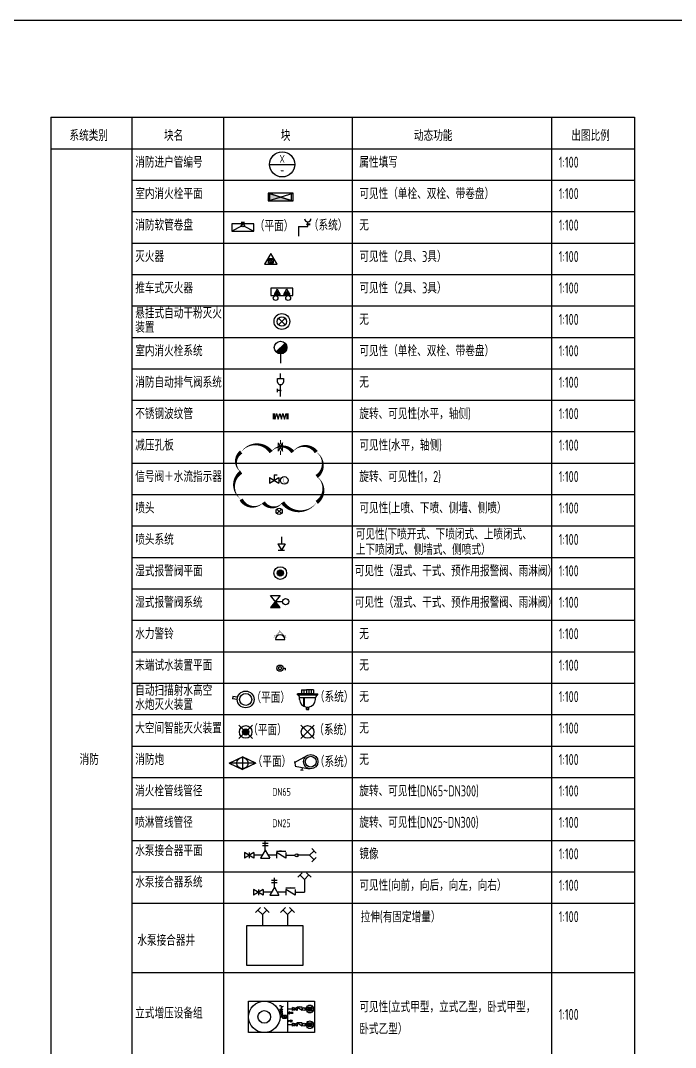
# Model space of a CAD drawing. Header units: millimetres. Extents: x -527844 to 417903, y -219119 to 112527.
# Drawn here: x 332498 to 353322, y 54161 to 86827 of the extents above; entities that cross this region are included whole.
import ezdxf
from ezdxf.enums import TextEntityAlignment as Align

# ---------------------------------------------------------------- set-up
doc = ezdxf.new("R2010")
doc.units = ezdxf.units.MM
doc.header["$LTSCALE"] = 1000
doc.header["$MEASUREMENT"] = 0
doc.linetypes.add('CONTINOUS', pattern=[0])
doc.layers.add('P-Defpoints', color=250, linetype='Continuous', plot=False)
for name, color, linetype in [('W-EQPM', 40, 'Continuous'), ('W-FRPT-EXTG', 140, 'Continuous'), ('W-FRPT-HYDT', 140, 'Continuous'), ('W-FRPT-HYDT-DIMS', 61, 'Continuous'), ('W-FRPT-HYDT-EQPM', 60, 'Continuous'), ('W-FRPT-HYDT-PIPE', 1, 'Continuous'), ('W-FRPT-NOTE', 60, 'Continuous'), ('W-FRPT-SPRL', 60, 'Continuous'), ('W-FRPT-SPRL-DIMS', 61, 'Continuous'), ('W-FRPT-SPRL-EQPM', 60, 'Continuous'), ('W-FRPT-SPRL-PIPE', 2, 'Continuous'), ('W-HOLE', 231, 'Continuous'), ('W-NOTE', 40, 'Continuous'), ('W-RAIN-EQPM', 60, 'Continuous')]:
    doc.layers.add(name, color=color, linetype=linetype)
doc.styles.add('TH-STYLE3', font='tssdeng.shx', dxfattribs={"width": 0.7, "bigfont": 'tssdchn.shx'})

# ---------------------------------------------------------------- blocks, each defined once
blk = doc.blocks.new('*U177')
at = {"layer": 'W-FRPT-HYDT'}
blk.add_hatch(color=256, dxfattribs=at).paths.add_polyline_path([(-141, 359, 0.668179), (200, 500, 0.198912), (141, 641)])
blk.add_line((141, 641), (-141, 359), dxfattribs=at)
blk.add_line((141, 641), (-141, 359), dxfattribs=at)
blk.add_line((141, 641), (-141, 359), dxfattribs=at)
blk.add_line((141, 641), (-141, 359), dxfattribs=at)
blk.add_line((141, 641), (-141, 359), dxfattribs=at)
blk.add_circle((0, 500), 200, dxfattribs=at)
at = {"layer": 'W-FRPT-HYDT-PIPE'}
blk.add_line((0, 300), (0, 0), dxfattribs=at)
blk = doc.blocks.new('减压孔板')
at = {"linetype": 'Continuous', "lineweight": 0}
for p, q in [((-68, 129), (-68, -129)), ((-68, 129), (-68, -129)), ((0, 223), (0, 93)), ((0, 223), (0, 93)), ((68, 129), (68, -129)), ((68, 129), (68, -129)), ((0, -251), (0, -122)), ((0, -251), (0, -122))]:
    blk.add_line(p, q, dxfattribs=at)
at = {"layer": 'P-Defpoints'}
for p, q in [((-68, 129), (68, -129)), ((68, 129), (-68, -129))]:
    blk.add_line(p, q, dxfattribs=at)
blk = doc.blocks.new('*U178')
for points in [[(-100, 0, 1), (100, 0, 1)], [(0, 100), (0, -100, 0.414214), (100, 0, 0.414214)]]:
    blk.add_hatch(color=256).paths.add_polyline_path(points)
h = blk.add_hatch(color=256)
h.paths.add_polyline_path([(0, 100), (0, 0), (100, 0, 0.414214)])
h.paths.add_polyline_path([(0, -100), (0, 0), (-100, 0, 0.414214)])
blk.add_line((0, 100), (0, -100))
for radius in [200, 100]:
    blk.add_circle((0, 0), radius)
blk = doc.blocks.new('湿式报警阀系统')
at = {"ltscale": 0.7}
for p, q in [((150, 0), (-150, 380)), ((150, 380), (-150, 0)), ((-150, 380), (150, 380)), ((-150, 0), (150, 0)), ((0, 190), (225, 190))]:
    blk.add_line(p, q, dxfattribs=at)
blk.add_circle((325, 190), 100, dxfattribs=at)
blk.add_solid([(0, 190), (-150, 0), (150, 0)], dxfattribs=at)
blk = doc.blocks.new('消防自动排气阀系统')
at = {"layer": 'W-FRPT-HYDT-EQPM'}
for p, q in [((-92, 456), (-92, 563)), ((-92, 563), (92, 563)), ((92, 563), (92, 456)), ((-100, 237), (-100, 137)), ((0, 187), (-100, 187))]:
    blk.add_line(p, q, dxfattribs=at)
at = {"layer": 'W-FRPT-HYDT-EQPM', "const_width": 33.8}
blk.add_lwpolyline([(-12, 175, -1), (12, 199, -1)], format="xyb", close=True, dxfattribs=at)
at = {"layer": 'W-FRPT-HYDT-EQPM'}
blk.add_arc((0, 466), 92.5, 186.0401, 353.9599, dxfattribs=at)
at = {"layer": 'W-FRPT-HYDT-PIPE'}
for p, q in [((0, 563), (0, 732)), ((0, 0), (0, 373))]:
    blk.add_line(p, q, dxfattribs=at)
blk = doc.blocks.new('*U179')
for p, q in [((71, 71), (-71, -71)), ((71, -71), (-71, 71))]:
    blk.add_line(p, q)
blk.add_circle((0, 0), 100)
blk = doc.blocks.new('*U180')
for p, q in [((0, 90), (0, -90)), ((35, 90), (35, -90)), ((60, -90), (110, 90)), ((110, 90), (160, -90)), ((160, -90), (210, 90)), ((210, 90), (260, -90)), ((260, -90), (310, 90)), ((310, 90), (360, -90)), ((360, -90), (410, 90)), ((410, 90), (435, 0)), ((435, 90), (435, -90)), ((470, 90), (470, -90)), ((35, 0), (60, -90))]:
    blk.add_line(p, q)
blk = doc.blocks.new('*U181')
at = {"layer": 'W-FRPT-SPRL-EQPM', "ltscale": 0.5}
blk.add_line((0, 0), (0, -222), dxfattribs=at)
at = {"layer": 'W-FRPT-SPRL-EQPM', "linetype": 'Continuous'}
for p, q in [((-120, -222), (0, -422)), ((-120, -222), (120, -222)), ((120, -222), (0, -422))]:
    blk.add_line(p, q, dxfattribs=at)
at = {"layer": 'W-FRPT-SPRL-EQPM'}
blk.add_line((-100, -422), (100, -422), dxfattribs=at)
blk = doc.blocks.new('*U182')
for p, q in [((438, 581), (279, 422)), ((500, 360), (359, 501)), ((500, 360), (641, 501)), ((562, 581), (721, 422)), ((1238, 581), (1079, 422)), ((1300, 360), (1159, 501)), ((1300, 360), (1441, 501)), ((1362, 581), (1521, 422))]:
    blk.add_line(p, q)
blk.add_lwpolyline([(0, -1250), (1800, -1250), (1800, 0), (0, 0)], close=True)
at = {"layer": 'W-FRPT-HYDT-PIPE'}
for p, q in [((500, 360), (500, 0)), ((1300, 360), (1300, 0))]:
    blk.add_line(p, q, dxfattribs=at)
blk = doc.blocks.new('*U207')
for p, q in [((-752, 0), (-1020, 0)), ((-300, 0), (-568, 0)), ((0, 0), (294, 0)), ((754, 0), (344, 0))]:
    blk.add_line(p, q)
at = {"layer": 'W-FRPT-HYDT-EQPM'}
for p, q in [((-570, 375), (-750, 375)), ((-660, 159), (-660, 459)), ((-1320, 90), (-1320, -90)), ((-1020, 90), (-1320, -90)), ((-1020, -90), (-1320, 90)), ((-1170, 90), (-1170, -90)), ((-1020, 90), (-1020, -90)), ((-660, 159), (-804, -90)), ((-570, 303), (-750, 303)), ((-660, 159), (-516, -90)), ((-300, 126), (-150, 150)), ((0, 126), (-300, 126)), ((-300, 90), (-300, -90)), ((0, -90), (-300, 90)), ((0, 90), (0, -90)), ((754, 0), (896, 141)), ((966, 71), (825, 212)), ((-804, -90), (-516, -90)), ((754, 0), (896, -141)), ((966, -71), (825, -212))]:
    blk.add_line(p, q, dxfattribs=at)
blk.add_circle((344, 0), 50, dxfattribs=at)
blk = doc.blocks.new('*U208')
for p, q in [((1614, 410), (1614, 0)), ((568, 0), (300, 0)), ((1020, 0), (752, 0)), ((1320, 0), (1614, 0))]:
    blk.add_line(p, q)
at = {"layer": 'W-FRPT-HYDT-EQPM'}
for p, q in [((750, 375), (570, 375)), ((660, 159), (660, 459)), ((1544, 622), (1402, 481)), ((1614, 410), (1473, 551)), ((1614, 410), (1756, 551)), ((1685, 622), (1826, 481)), ((0, 90), (0, -90)), ((300, 90), (0, -90)), ((300, -90), (0, 90)), ((150, 90), (150, -90)), ((300, 90), (300, -90)), ((660, 159), (516, -90)), ((750, 303), (570, 303)), ((660, 159), (804, -90)), ((1020, 126), (1170, 150)), ((1320, 126), (1020, 126)), ((1020, 90), (1020, -90)), ((1320, -90), (1020, 90)), ((1320, 90), (1320, -90)), ((516, -90), (804, -90))]:
    blk.add_line(p, q, dxfattribs=at)
blk = doc.blocks.new('水流指示器')
blk.add_wipeout([(-120, 36), (120, 36), (120, -36), (-120, -36)])
at = {"linetype": 'Continuous', "const_width": 10}
for points in [[(-17, 69), (-17, -53)], [(-17, -53), (45, -53)]]:
    blk.add_lwpolyline(points, dxfattribs=at)
at = {"linetype": 'Continuous'}
blk.add_circle((0, 0), 120, dxfattribs=at)
blk = doc.blocks.new('遥控信号阀')
for p, q in [((0, 90), (0, -90)), ((0, 90), (300, -90)), ((0, -90), (300, 90)), ((150, 180), (150, 0)), ((150, 180), (246, 180)), ((300, 90), (300, -90))]:
    blk.add_line(p, q)
blk = doc.blocks.new('*U244')
at = {"layer": 'W-FRPT-HYDT-EQPM'}
blk.add_blockref('水流指示器', (58352, -11322), dxfattribs=at)
at = {"layer": 'Defpoints'}
blk.add_lwpolyline([(56982, -10422, 0, 120, -0.520567), (57933, -10422, 0, 120, -0.520567), (58622, -10422, 0, 120, -0.520567), (59369, -10422, 0, 120, -0.520567), (59382, -11199, 0, 120, -0.520567), (59382, -12020, 0, 120, -0.520567), (58298, -12022, 0, 120, -0.520567), (57688, -12022, 0, 120, -0.520567), (56982, -11929, 0, 120, -0.520567), (56982, -11059, 0, 120, -0.520567)], format="xyseb", close=True, dxfattribs=at)
at = {"layer": 'W-FRPT-SPRL-PIPE'}
blk.add_line((58182, -11322), (58232, -11322), dxfattribs=at)
at = {"layer": 'W-FRPT-HYDT-EQPM'}
blk.add_blockref('遥控信号阀', (57882, -11322), dxfattribs=at)
blk = doc.blocks.new('水力警铃')
blk.add_line((-147, 0), (147, 0))
at = {"const_width": 10}
for points in [[(-203, 54), (-4, 252), (192, 56)], [(-155, 102), (-190, 137)], [(-4, 252), (-4, 302)], [(153, 103), (189, 138)]]:
    blk.add_lwpolyline(points, dxfattribs=at)
blk.add_arc((0, 0), 147, 0, 180)
blk = doc.blocks.new('*U302')
at = {"layer": 'W-FRPT-HYDT-DIMS', "style": 'TH-STYLE3', "width": 0.7}
blk.add_text('DN65', height=250, dxfattribs=at).set_placement((6, 16))
blk = doc.blocks.new('*U301')
at = {"layer": 'W-FRPT-SPRL-DIMS', "style": 'TH-STYLE3', "width": 0.7}
blk.add_text('DN25', height=250, dxfattribs=at).set_placement((12, 22))
blk = doc.blocks.new('消防进户管编号')
at = {"layer": 'W-FRPT-HYDT-EQPM'}
blk.add_circle((0, 400), 400, dxfattribs=at)
at = {"layer": 'W-FRPT-NOTE'}
blk.add_line((-400, 400), (400, 400), dxfattribs=at)
at = {"layer": 'W-FRPT-NOTE', "style": 'TH-STYLE3', "width": 0.7}
blk.add_text('X', height=250, dxfattribs=at).set_placement((0, 574), align=Align.MIDDLE)
at = {"layer": 'W-FRPT-NOTE', "style": 'TH-STYLE3', "width": 0.7, "flags": 8}
blk.add_attdef('-', text='', height=250, dxfattribs=at).set_placement((0, 96), align=Align.CENTER)
blk = doc.blocks.new('闸阀')
for p, q in [((0, 90), (0, -90)), ((0, 90), (300, -90)), ((0, -90), (300, 90)), ((150, 90), (150, -90)), ((300, 90), (300, -90))]:
    blk.add_line(p, q)
blk = doc.blocks.new('立式泵')
at = {"linetype": 'Continuous'}
h = blk.add_hatch(dxfattribs=at)
h.set_pattern_fill('NET', color=8, scale=270, angle=-270, style=0)
h.set_pattern_definition([(90, (-658012.705, -679308.226), (-33.75, -4e-11), []), (180, (-658012.705, -679308.226), (4e-11, -33.75), [])])
edge = h.paths.add_edge_path()
edge.add_arc((255, 0), 122, 0, 360)
at = {"color": 7, "linetype": 'Continuous'}
for p, q in [((0, 98), (16, 98)), ((0, -98), (0, 98)), ((0, -98), (0, 98)), ((16, -98), (16, 98)), ((16, -98), (16, 98)), ((142, 45), (16, 67)), ((84, 185), (70, 171)), ((84, 185), (70, 171)), ((75, 135), (70, 171)), ((75, 135), (70, 171)), ((83, 176), (79, 172)), ((83, 176), (79, 172)), ((79, 172), (80, 166)), ((79, 172), (80, 166)), ((80, 166), (86, 165)), ((80, 166), (86, 165)), ((88, 174), (83, 176)), ((88, 174), (83, 176)), ((120, 180), (84, 185)), ((120, 180), (84, 185)), ((86, 165), (90, 169)), ((86, 165), (90, 169)), ((90, 169), (88, 174)), ((90, 169), (88, 174)), ((158, 112), (143, 97)), ((158, 112), (143, 97)), ((143, 97), (156, 71)), ((143, 97), (156, 71)), ((156, 102), (152, 98)), ((156, 102), (152, 98)), ((152, 98), (154, 93)), ((152, 98), (154, 93)), ((154, 93), (159, 91)), ((154, 93), (159, 91)), ((162, 101), (156, 102)), ((162, 101), (156, 102)), ((184, 99), (158, 112)), ((184, 99), (158, 112)), ((159, 91), (163, 95)), ((159, 91), (163, 95)), ((163, 95), (162, 101)), ((163, 95), (162, 101)), ((352, 112), (325, 99)), ((352, 112), (325, 99)), ((348, 101), (346, 96)), ((348, 101), (346, 96)), ((346, 96), (350, 91)), ((346, 96), (350, 91)), ((353, 103), (348, 101)), ((353, 103), (348, 101)), ((350, 91), (356, 93)), ((350, 91), (356, 93)), ((366, 97), (352, 112)), ((366, 97), (352, 112)), ((357, 98), (353, 103)), ((357, 98), (353, 103)), ((354, 71), (366, 97)), ((354, 71), (366, 97)), ((356, 93), (357, 98)), ((356, 93), (357, 98)), ((368, 45), (499, 67)), ((390, 180), (425, 185)), ((390, 180), (425, 185)), ((421, 175), (420, 169)), ((421, 175), (420, 169)), ((420, 169), (424, 165)), ((420, 169), (424, 165)), ((427, 176), (421, 175)), ((427, 176), (421, 175)), ((424, 165), (429, 167)), ((424, 165), (429, 167)), ((440, 171), (425, 185)), ((440, 171), (425, 185)), ((431, 172), (427, 176)), ((431, 172), (427, 176)), ((429, 167), (431, 172)), ((429, 167), (431, 172)), ((435, 135), (440, 171)), ((435, 135), (440, 171)), ((491, 83), (491, 67)), ((491, 83), (499, 83)), ((491, 83), (499, 83)), ((491, 83), (491, 67)), ((491, 78), (499, 78)), ((491, 78), (499, 78)), ((491, 72), (499, 72)), ((491, 72), (499, 72)), ((491, 67), (499, 67)), ((491, 67), (499, 67)), ((491, 55), (499, 55)), ((491, 55), (491, 40)), ((491, 55), (491, 40)), ((491, 55), (499, 55)), ((491, 51), (499, 51)), ((491, 51), (499, 51)), ((491, 44), (499, 44)), ((491, 44), (499, 44)), ((491, 40), (499, 40)), ((491, 40), (499, 40)), ((491, 8), (499, 8)), ((491, -8), (491, 8)), ((491, -8), (491, 8)), ((491, 8), (499, 8)), ((491, 3), (499, 3)), ((491, 3), (499, 3)), ((499, -98), (499, 98)), ((499, -98), (499, 98)), ((515, -98), (515, 98)), ((515, -98), (515, 98)), ((0, -98), (16, -98)), ((142, -45), (16, -67)), ((75, -135), (70, -171)), ((75, -135), (70, -171)), ((70, -171), (84, -185)), ((70, -171), (84, -185)), ((80, -167), (79, -172)), ((80, -167), (79, -172)), ((79, -172), (83, -176)), ((79, -172), (83, -176)), ((86, -165), (80, -167)), ((86, -165), (80, -167)), ((83, -176), (88, -175)), ((83, -176), (88, -175)), ((120, -180), (84, -185)), ((120, -180), (84, -185)), ((90, -169), (86, -165)), ((90, -169), (86, -165)), ((88, -175), (90, -169)), ((88, -175), (90, -169)), ((156, -71), (143, -97)), ((156, -71), (143, -97)), ((143, -97), (158, -112)), ((143, -97), (158, -112)), ((154, -93), (152, -98)), ((154, -93), (152, -98)), ((152, -98), (156, -103)), ((152, -98), (156, -103)), ((159, -91), (154, -93)), ((159, -91), (154, -93)), ((156, -103), (162, -101)), ((156, -103), (162, -101)), ((158, -112), (184, -99)), ((158, -112), (184, -99)), ((163, -96), (159, -91)), ((163, -96), (159, -91)), ((162, -101), (163, -96)), ((162, -101), (163, -96)), ((325, -99), (352, -112)), ((325, -99), (352, -112)), ((350, -91), (346, -95)), ((350, -91), (346, -95)), ((346, -95), (348, -101)), ((346, -95), (348, -101)), ((348, -101), (353, -102)), ((348, -101), (353, -102)), ((356, -93), (350, -91)), ((356, -93), (350, -91)), ((352, -112), (366, -97)), ((352, -112), (366, -97)), ((353, -102), (357, -98)), ((353, -102), (357, -98)), ((366, -97), (354, -71)), ((366, -97), (354, -71)), ((357, -98), (356, -93)), ((357, -98), (356, -93)), ((368, -45), (499, -67)), ((390, -180), (425, -185)), ((390, -180), (425, -185)), ((424, -165), (420, -169)), ((424, -165), (420, -169)), ((420, -169), (421, -174)), ((420, -169), (421, -174)), ((421, -174), (427, -176)), ((421, -174), (427, -176)), ((429, -166), (424, -165)), ((429, -166), (424, -165)), ((425, -185), (440, -171)), ((425, -185), (440, -171)), ((427, -176), (431, -172)), ((427, -176), (431, -172)), ((431, -172), (429, -166)), ((431, -172), (429, -166)), ((435, -135), (440, -171)), ((435, -135), (440, -171)), ((491, -3), (499, -3)), ((491, -3), (499, -3)), ((491, -8), (499, -8)), ((491, -8), (499, -8)), ((491, -55), (491, -40)), ((491, -40), (499, -40)), ((491, -40), (499, -40)), ((491, -55), (491, -40)), ((491, -44), (499, -44)), ((491, -44), (499, -44)), ((491, -51), (499, -51)), ((491, -51), (499, -51)), ((491, -55), (499, -55)), ((491, -55), (499, -55)), ((491, -67), (499, -67)), ((491, -83), (491, -67)), ((491, -83), (491, -67)), ((491, -67), (499, -67)), ((491, -72), (499, -72)), ((491, -72), (499, -72)), ((491, -78), (499, -78)), ((491, -78), (499, -78)), ((491, -83), (499, -83)), ((491, -83), (499, -83))]:
    blk.add_line(p, q, dxfattribs=at)
for centre, radius in [((84, 170), 4.96), ((84, 170), 4.96), ((84, 170), 3.24), ((84, 170), 3.24), ((255, 0), 122), ((255, 0), 122), ((158, 97), 4.96), ((158, 97), 4.96), ((158, 97), 3.24), ((158, 97), 3.24), ((352, 97), 4.96), ((352, 97), 4.96), ((352, 97), 3.24), ((352, 97), 3.24), ((425, 171), 4.96), ((425, 171), 4.96), ((425, 171), 3.24), ((425, 171), 3.24), ((84, -171), 4.96), ((84, -171), 4.96), ((84, -171), 3.24), ((84, -171), 3.24), ((158, -97), 4.96), ((158, -97), 4.96), ((158, -97), 3.24), ((158, -97), 3.24), ((352, -97), 4.96), ((352, -97), 4.96), ((352, -97), 3.24), ((352, -97), 3.24), ((425, -170), 4.96), ((425, -170), 4.96), ((425, -170), 3.24), ((425, -170), 3.24)]:
    blk.add_circle(centre, radius, dxfattribs=at)
for start, end in [(16.05611, 163.75715), (16.05611, 163.75715), (196.24659, 343.94389), (196.24659, 343.94389)]:
    blk.add_arc((255, 0), 225, start, end, dxfattribs=at)
blk = doc.blocks.new('可曲绕橡胶接头')
for p, q in [((0, 90), (0, -90)), ((240, 90), (240, -90))]:
    blk.add_line(p, q)
blk.add_circle((120, 0), 90)
blk = doc.blocks.new('止回阀')
for p, q in [((0, 126), (300, 126)), ((0, 90), (0, -90)), ((0, -90), (300, 90)), ((300, 126), (150, 150)), ((300, 90), (300, -90))]:
    blk.add_line(p, q)
blk = doc.blocks.new('断线')
for centre, start, end in [((-31, -21), 34.253, 147.6552), ((31, 21), 214.253, 327.6552)]:
    blk.add_arc(centre, 38.1, start, end)
blk = doc.blocks.new('电接点压力表')
for p, q in [((53, 328), (-53, 222)), ((53, 328), (-2, 295)), ((0, 200), (0, 0)), ((0, 100), (60, 100)), ((60, 100), (60, 30)), ((111, 245), (69, 245)), ((75, 275), (111, 275)), ((111, 275), (111, 245))]:
    blk.add_line(p, q)
blk.add_circle((0, 275), 75)
blk = doc.blocks.new('蝶阀')
h = blk.add_hatch(color=256)
h.paths.add_polyline_path([(151, -19, 0.135933), (156, 0, 0.760667), (89, 19)])
h.paths.add_polyline_path([(89, 19, 0.135933), (84, 0, 0.760667), (151, -19)])
blk.add_line((0, 90), (240, -90))
blk.add_lwpolyline([(0, -90), (240, -90), (240, 90), (0, 90)], close=True)
blk.add_circle((120, 0), 36)
blk = doc.blocks.new('立式增压设备（甲）')
at = {"layer": 'W-EQPM'}
blk.add_lwpolyline([(3425733, -1114444), (3427833, -1114444), (3427833, -1115444), (3425733, -1115444)], close=True, dxfattribs=at)
for radius in [500, 200]:
    blk.add_circle((3426233, -1114944), radius, dxfattribs=at)
at = {"layer": 'W-FRPT-HYDT-EQPM'}
for p, q in [((3427024, -1114817), (3426983, -1114817)), ((3427087, -1114817), (3427024, -1114780)), ((3427024, -1114854), (3427024, -1114780)), ((3427087, -1114817), (3427024, -1114854)), ((3427087, -1114817), (3427142, -1114817)), ((3427103, -1114788), (3427103, -1114845)), ((3427126, -1114788), (3427126, -1114845))]:
    blk.add_line(p, q, dxfattribs=at)
at = {"layer": 'W-FRPT-HYDT-PIPE'}
for p, q in [((3426983, -1115444), (3426983, -1114444)), ((3426777, -1114697), (3426777, -1114607)), ((3426777, -1114847), (3426777, -1114944)), ((3427133, -1114694), (3426983, -1114694)), ((3427810, -1114694), (3427833, -1114694)), ((3426733, -1114944), (3426817, -1114944)), ((3426937, -1114944), (3426983, -1114944)), ((3427133, -1115194), (3426983, -1115194)), ((3427810, -1115194), (3427833, -1115194))]:
    blk.add_line(p, q, dxfattribs=at)
at = {"layer": 'W-EQPM', "xscale": 0.5, "yscale": 0.5, "zscale": 0.5, "rotation": 180}
for p in [(3427810, -1114694), (3427810, -1115194)]:
    blk.add_blockref('立式泵', p, dxfattribs=at)
at = {"layer": 'W-FRPT-HYDT-EQPM'}
for name, p, xscale, yscale, zscale, rotation in [('闸阀', (3426777, -1114847), 0.5, 0.5, 0.5, 90), ('闸阀', (3427283, -1114694), 0.5, 0.5, 0.5, 180), ('可曲绕橡胶接头', (3427553, -1114694), 0.5, 0.5, 0.5, 180), ('蝶阀', (3426937, -1114944), 0.5, 0.5, 0.5, 180), ('电接点压力表', (3426983, -1115068), 0.3839999999909196, 0.3839999999909196, 0.3839999999909196, 270), ('闸阀', (3427283, -1115194), 0.5, 0.5, 0.5, 180), ('可曲绕橡胶接头', (3427553, -1115194), 0.5, 0.5, 0.5, 180)]:
    blk.add_blockref(name, p, dxfattribs=dict(at, xscale=xscale, yscale=yscale, zscale=zscale, rotation=rotation))
at = {"layer": 'W-FRPT-HYDT-EQPM', "xscale": -0.5, "yscale": 0.5, "zscale": 0.5}
for p in [(3427433, -1114694), (3427433, -1115194)]:
    blk.add_blockref('止回阀', p, dxfattribs=at)
at = {"layer": 'W-FRPT-NOTE'}
blk.add_blockref('断线', (3426777, -1114607), dxfattribs=at)
blk = doc.blocks.new('*U248')
at = {"layer": 'W-EQPM'}
blk.add_blockref('立式增压设备（甲）', (-3425598, 1115538), dxfattribs=at)
blk = doc.blocks.new('*U163')
at = {"linetype": 'CONTINOUS'}
h = blk.add_hatch(dxfattribs=at)
h.set_pattern_fill('ANSI31', color=256, scale=150, angle=180, style=0)
h.set_pattern_definition([(315, (-384620.485, -22544.052), (-13.25825215, -13.25825215), [])])
h.paths.add_polyline_path([(163, 59), (237, 59), (237, 126), (163, 126)])
h = blk.add_hatch(dxfattribs=at)
h.set_pattern_fill('ANSI31', color=256, scale=150, angle=180, style=0)
h.set_pattern_definition([(225, (385320.485, -22544.052), (13.25825215, -13.25825215), [])])
h.paths.add_polyline_path([(537, 59), (463, 59), (463, 126), (537, 126)])
for p, q in [((200, 207), (100, 34)), ((300, 34), (100, 34)), ((200, 207), (300, 34)), ((500, 207), (400, 34)), ((400, 34), (600, 34)), ((500, 207), (600, 34))]:
    blk.add_line(p, q, dxfattribs=at)
for points in [[(700, 0), (700, 240), (0, 240), (0, 0)], [(163, 59), (237, 59), (237, 126), (163, 126)], [(537, 59), (463, 59), (463, 126), (537, 126)]]:
    blk.add_lwpolyline(points, close=True, dxfattribs=at)
for centre in [(150, -75), (550, -75)]:
    blk.add_circle(centre, 75)
blk = doc.blocks.new('悬挂式自动干粉灭火装置')
at = {"layer": 'W-FRPT-EXTG'}
for p, q in [((3455240, -1140695), (3455452, -1140908)), ((3455240, -1140908), (3455452, -1140695))]:
    blk.add_line(p, q, dxfattribs=at)
for radius in [250, 150]:
    blk.add_circle((3455346, -1140802), radius, dxfattribs=at)
blk = doc.blocks.new('大空间智能灭火装置')
at = {"layer": 'W-FRPT-SPRL-EQPM'}
h = blk.add_hatch(color=8, dxfattribs=at)
edge = h.paths.add_edge_path()
edge.add_arc((3454195, -1151857), 100, 0, 360)
at = {"layer": 'W-RAIN-EQPM'}
h = blk.add_hatch(color=8, dxfattribs=at)
edge = h.paths.add_edge_path()
edge.add_arc((3454195, -1151857), 100, 0, 360)
at = {"layer": 'W-FRPT-SPRL-EQPM'}
for p, q in [((3454407, -1151645), (3453982, -1152069)), ((3454407, -1152069), (3453982, -1151645))]:
    blk.add_line(p, q, dxfattribs=at)
for radius in [200, 100]:
    blk.add_circle((3454195, -1151857), radius, dxfattribs=at)
blk = doc.blocks.new('大空间智能灭火装置系统')
at = {"layer": 'W-FRPT-SPRL-EQPM'}
for p, q in [((3456377, -1151645), (3455952, -1152069)), ((3456377, -1152069), (3455952, -1151645))]:
    blk.add_line(p, q, dxfattribs=at)
blk.add_circle((3456164, -1151857), 200, dxfattribs=at)
blk = doc.blocks.new('消防炮')
at = {"layer": 'W-FRPT-SPRL-EQPM'}
for p, q in [((3453703, -1152887), (3454231, -1152641)), ((3454760, -1152887), (3454231, -1152641)), ((3454231, -1152641), (3454231, -1153134)), ((3453703, -1152887), (3454231, -1153134)), ((3454760, -1152887), (3453703, -1152887)), ((3454760, -1152887), (3454231, -1153134))]:
    blk.add_line(p, q, dxfattribs=at)
blk.add_circle((3454231, -1152887), 223, dxfattribs=at)
blk = doc.blocks.new('消防炮系统')
at = {"layer": 'W-FRPT-SPRL-EQPM'}
for p, q in [((3456236, -1152787), (3456266, -1152956)), ((3456241, -1152815), (3456642, -1152587)), ((3456261, -1152928), (3456713, -1153012)), ((3456432, -1153047), (3456510, -1153062)), ((3456487, -1152970), (3456471, -1153055))]:
    blk.add_line(p, q, dxfattribs=at)
for radius in [229, 172]:
    blk.add_circle((3456755, -1152787), radius, dxfattribs=at)
blk = doc.blocks.new('自动扫描射水高空水炮灭火装置')
at = {"layer": 'W-FRPT-SPRL-EQPM'}
for p, q in [((3455983, -1150733), (3455973, -1150809)), ((3456128, -1150829), (3455973, -1150809)), ((3456137, -1150753), (3455983, -1150733))]:
    blk.add_line(p, q, dxfattribs=at)
for radius in [266, 191]:
    blk.add_circle((3456394, -1150824), radius, dxfattribs=at)
blk = doc.blocks.new('自动扫描射水高空水炮灭火装置系统')
at = {"layer": 'W-FRPT-NOTE'}
for p, q in [((3468021, -1151830), (3468021, -1151972)), ((3468106, -1151830), (3468106, -1151972)), ((3468191, -1151830), (3468191, -1151972)), ((3468275, -1151830), (3468275, -1151972))]:
    blk.add_line(p, q, dxfattribs=at)
at = {"layer": 'W-FRPT-SPRL-EQPM'}
for p, q in [((3467788, -1152017), (3467788, -1151972)), ((3467937, -1151972), (3467788, -1151972)), ((3467788, -1152017), (3467826, -1152017)), ((3467826, -1152026), (3467826, -1152017)), ((3467826, -1152017), (3468510, -1152017)), ((3467826, -1152026), (3467869, -1152102)), ((3467937, -1151830), (3468114, -1151830)), ((3467937, -1151830), (3467937, -1151972)), ((3468361, -1151972), (3467937, -1151972)), ((3468190, -1151830), (3468108, -1151830)), ((3468361, -1151830), (3468184, -1151830)), ((3468361, -1151830), (3468361, -1151972)), ((3468361, -1151972), (3468510, -1151972)), ((3468471, -1152026), (3468428, -1152102)), ((3468471, -1152026), (3468471, -1152017)), ((3468510, -1152017), (3468510, -1151972)), ((3467869, -1152102), (3468428, -1152102)), ((3467869, -1152172), (3467869, -1152102)), ((3468018, -1152416), (3468018, -1152121)), ((3468018, -1152121), (3468037, -1152121)), ((3468037, -1152425), (3468037, -1152121)), ((3468428, -1152172), (3468428, -1152102)), ((3468107, -1152480), (3468108, -1152479)), ((3468107, -1152527), (3468107, -1152480)), ((3468107, -1152527), (3468191, -1152527)), ((3468112, -1152479), (3468108, -1152479)), ((3468112, -1152445), (3468112, -1152479)), ((3468190, -1152479), (3468112, -1152479)), ((3468186, -1152445), (3468186, -1152479)), ((3468190, -1152479), (3468191, -1152480)), ((3468191, -1152527), (3468191, -1152480))]:
    blk.add_line(p, q, dxfattribs=at)
for centre, start, end in [((3468150, -1152168), 180.8459, 262.1917), ((3468148, -1152168), 277.8057, 359.1541), ((3468148, -1152168), 262.504, 277.8286)]:
    blk.add_arc(centre, 280, start, end, dxfattribs=at)
blk = doc.blocks.new('末端试水装置平面')
at = {"layer": 'W-FRPT-NOTE'}
for p, q in [((100, 0), (160, 0)), ((160, 0), (160, -60))]:
    blk.add_line(p, q, dxfattribs=at)
for radius in [100, 50]:
    blk.add_circle((0, 0), radius, dxfattribs=at)
blk = doc.blocks.new('灭火器')
at = {"ltscale": 0.7}
h = blk.add_hatch(dxfattribs=at)
h.set_pattern_fill('ANSI31', color=256, scale=25, style=0)
h.set_pattern_definition([(45, (-160019.23, -42228.324), (-28.0633, 28.0633), [])])
h.paths.add_polyline_path([(-75, 185), (75, 185), (75, 35), (-75, 35)])
blk.add_lwpolyline([(0, 346), (-200, 0), (200, 0)], close=True)
blk.add_lwpolyline([(-75, 185), (75, 185), (75, 35), (-75, 35)], close=True, dxfattribs=at)
blk = doc.blocks.new('消防软管卷盘')
for p, q in [((306, 166), (0, 0)), ((300, 290), (400, 290)), ((350, 190), (350, 290)), ((394, 166), (700, 0))]:
    blk.add_line(p, q)
blk.add_lwpolyline([(0, 240), (0, 0), (700, 0), (700, 240)], close=True)
blk.add_circle((350, 190), 50)
blk = doc.blocks.new('消防软管卷盘系统')
h = blk.add_hatch(color=256)
edge = h.paths.add_edge_path()
edge.add_arc((300, 375), 25, 0, 360)
for p, q in [((300, 300), (300, 450)), ((300, 375), (350, 375)), ((350, 400), (350, 350)), ((0, 300), (300, 300))]:
    blk.add_line(p, q)
blk.add_circle((300, 375), 25)
blk.add_arc((300, 550), 100, 180, 0)
at = {"layer": 'W-FRPT-HYDT-PIPE'}
blk.add_line((0, 300), (0, 0), dxfattribs=at)
blk = doc.blocks.new('*U268')
at = {"layer": 'W-NOTE'}
blk.add_lwpolyline([(0, 0), (1146, 0), (1146, 574), (0, 574)], close=True, dxfattribs=at)
blk = doc.blocks.new('*U315')
blk.add_hatch(color=256).paths.add_polyline_path([(0, 240), (700, 0), (0, 0)])
for p, q in [((0, 240), (0, 0)), ((700, 240), (0, 240)), ((0, 240), (700, 0)), ((0, 0), (700, 0)), ((700, 0), (700, 240))]:
    blk.add_line(p, q)
at = {"layer": 'W-HOLE'}
for p, q in [((-50, 240), (-50, 0)), ((750, 240), (-50, 240)), ((-50, 240), (750, 0)), ((-50, 0), (750, 240)), ((-50, 0), (750, 0)), ((750, 0), (750, 240))]:
    blk.add_line(p, q, dxfattribs=at)

msp = doc.modelspace()

# ---------------------------------------------------------------- linework, layer by layer
for p, q in [((333463.42, 83749.28), (333463.42, 45749.28)), ((333463.42, 83749.28), (352019.68, 83749.28)), ((336040.43, 83749.28), (336040.43, 45749.28)), ((338952.87, 83749.28), (338952.87, 45749.28)), ((343038.51, 83749.28), (343038.51, 45749.28)), ((349383.16, 83749.28), (349383.16, 45749.28)), ((352019.68, 83749.28), (352019.68, 45749.28)), ((333463.42, 82749.28), (352019.68, 82749.28)), ((336040.43, 81749.28), (352019.68, 81749.28)), ((336040.43, 80749.28), (352019.68, 80749.28)), ((336040.43, 79749.28), (352019.68, 79749.28)), ((336040.43, 78749.28), (352019.68, 78749.28)), ((336040.43, 77749.28), (352019.68, 77749.28)), ((336040.43, 76749.28), (352019.68, 76749.28)), ((336040.43, 75749.28), (352019.68, 75749.28)), ((336040.43, 74749.28), (352019.68, 74749.28)), ((336040.43, 73749.28), (352019.68, 73749.28)), ((336040.43, 72749.28), (352019.68, 72749.28)), ((336040.43, 71749.28), (352019.68, 71749.28)), ((336040.43, 70749.28), (352019.68, 70749.28)), ((336040.43, 69749.28), (352019.68, 69749.28)), ((336040.43, 68749.28), (352019.68, 68749.28)), ((336040.43, 67749.28), (352019.68, 67749.28)), ((336040.43, 66749.28), (352019.68, 66749.28)), ((336040.43, 65749.28), (352019.68, 65749.28)), ((336040.43, 64749.28), (352019.68, 64749.28)), ((336040.43, 63749.28), (352019.68, 63749.28)), ((336040.43, 62749.28), (352019.68, 62749.28)), ((336040.43, 61749.28), (352019.68, 61749.28)), ((336040.43, 60749.28), (352019.68, 60749.28)), ((336040.43, 59749.28), (352019.68, 59749.28)), ((336040.43, 58749.28), (352019.68, 58749.28)), ((336040.43, 56549.28), (352019.68, 56549.28))]:
    msp.add_line(p, q)

# ---------------------------------------------------------------- block references
at = {"layer": 'W-EQPM'}
msp.add_blockref('*U248', (339612.72, 54539.66), dxfattribs=at)
at = {"layer": 'W-FRPT-EXTG'}
for name, p in [('灭火器', (340457.42, 79075.1)), ('*U163', (340457.42, 78075.1)), ('悬挂式自动干粉灭火装置', (-3114538.43, 1218054.77))]:
    msp.add_blockref(name, p, dxfattribs=at)
at = {"layer": 'W-FRPT-HYDT'}
for name, p in [('*U315', (340416.97, 81094.84)), ('*U177', (340766.85, 75924.94))]:
    msp.add_blockref(name, p, dxfattribs=at)
at = {"layer": 'W-FRPT-HYDT-DIMS'}
msp.add_blockref('*U302', (340494.24, 62150.25), dxfattribs=at)
at = {"layer": 'W-FRPT-HYDT-EQPM'}
msp.add_blockref('消防进户管编号', (340816.97, 81851.04), dxfattribs=at).add_auto_attribs({'-': '-'})
for name, p in [('消防软管卷盘', (339216.34, 80121.73)), ('消防软管卷盘系统', (341330.89, 79971.73)), ('消防自动排气阀系统', (340762.37, 74872.15)), ('*U180', (340530.64, 74236.72)), ('减压孔板', (340761.4, 73259.63)), ('*U182', (339686.5, 58031.59))]:
    msp.add_blockref(name, p, dxfattribs=at)
at = {"layer": 'W-FRPT-HYDT-PIPE'}
for name, p in [('*U207', (340936.16, 60272.44)), ('*U208', (339908.75, 59098.55))]:
    msp.add_blockref(name, p, dxfattribs=at)
at = {"layer": 'W-FRPT-SPRL'}
msp.add_blockref('*U179', (340720.92, 71213.85), dxfattribs=at)
at = {"layer": 'W-FRPT-SPRL-DIMS'}
msp.add_blockref('*U301', (340488.63, 61144.41), dxfattribs=at)
at = {"layer": 'W-FRPT-SPRL-EQPM'}
for name, p in [('*U181', (340793.99, 70400.84)), ('*U178', (340756.76, 69250.67)), ('湿式报警阀系统', (340600.57, 68153.16)), ('水力警铃', (340750.57, 67140.64)), ('末端试水装置平面', (340750.57, 66226.59)), ('自动扫描射水高空水炮灭火装置', (-3116737.88, 1216054.77)), ('大空间智能灭火装置', (-3114538.43, 1216054.77)), ('大空间智能灭火装置系统', (-3114538.43, 1216054.77)), ('消防炮系统', (-3115030.71, 1216038.96))]:
    msp.add_blockref(name, p, dxfattribs=at)
for name, p, xscale, yscale, zscale in [('自动扫描射水高空水炮灭火装置系统', (-2779710.11, 1102188.49), 0.8999999999068677, 0.8999999999068677, 0.8999999999068677), ('消防炮', (-2423832.91, 985513.7), 0.7999999998137355, 0.7999999998137355, 0.7999999998137355)]:
    msp.add_blockref(name, p, dxfattribs=dict(at, xscale=xscale, yscale=yscale, zscale=zscale))

# ---------------------------------------------------------------- texts
at = {"layer": 'W-NOTE', "style": 'TH-STYLE3', "width": 0.7}
for s, p in [('系统类别', (334053.02, 82996.02)), ('块名', (337059.19, 82996.02)), ('块', (340774.07, 82996.02)), ('动态功能', (345007.29, 82996.02)), ('出图比例', (350011.06, 82996.02)), ('消防进户管编号', (336144.13, 82146.39)), ('属性填写', (343269.94, 82146.39)), ('1:100', (349614.6, 82146.39)), ('室内消火栓平面', (336144.13, 81146.39)), ('可见性（单栓、双栓、带卷盘）', (343269.94, 81146.39)), ('1:100', (349614.6, 81146.39)), ('消防软管卷盘', (336144.13, 80146.39)), ('（平面）', (339946.89, 80121.73)), ('（系统）', (341664.71, 80144.3)), ('无', (343269.94, 80146.39)), ('1:100', (349614.6, 80146.39)), ('灭火器', (336144.13, 79146.39)), ('可见性（2具、3具）', (343269.94, 79146.39)), ('1:100', (349614.6, 79146.39)), ('推车式灭火器', (336144.13, 78146.39)), ('可见性（2具、3具）', (343269.94, 78146.39)), ('1:100', (349614.6, 78146.39)), ('悬挂式自动干粉灭火', (336144.13, 77346.39)), ('无', (343269.94, 77146.39)), ('1:100', (349614.6, 77146.39)), ('装置', (336144.13, 76896.39)), ('室内消火栓系统', (336144.13, 76146.39)), ('可见性（单栓、双栓、带卷盘）', (343269.94, 76146.39)), ('1:100', (349614.6, 76146.39)), ('消防自动排气阀系统', (336144.13, 75146.39)), ('无', (343269.94, 75146.39)), ('1:100', (349614.6, 75146.39)), ('不锈钢波纹管', (336144.13, 74146.39)), ('旋转、可见性(水平，轴侧)', (343269.94, 74146.39)), ('1:100', (349614.6, 74146.39)), ('减压孔板', (336144.13, 73146.39)), ('可见性(水平，轴侧)', (343269.94, 73146.39)), ('1:100', (349614.6, 73146.39)), ('信号阀＋水流指示器', (336144.13, 72146.39)), ('旋转、可见性(1，2)', (343269.94, 72146.39)), ('1:100', (349614.6, 72146.39)), ('可见性(上喷、下喷、侧墙、侧喷）', (343269.94, 71146.39)), ('喷头', (336144.13, 71146.39)), ('1:100', (349614.6, 71146.39)), ('可见性(下喷开式、下喷闭式、上喷闭式、', (343158.52, 70314.23)), ('喷头系统', (336144.13, 70146.39)), ('1:100', (349614.6, 70146.39)), ('上下喷闭式、侧墙式、侧喷式）', (343158.52, 69827.46)), ('湿式报警阀平面', (336144.13, 69146.39)), ('可见性（湿式、干式、预作用报警阀、雨淋阀）', (343126.49, 69146.39)), ('1:100', (349614.6, 69146.39)), ('湿式报警阀系统', (336144.13, 68146.39)), ('可见性（湿式、干式、预作用报警阀、雨淋阀）', (343126.49, 68146.39)), ('1:100', (349614.6, 68146.39)), ('水力警铃', (336144.13, 67146.39)), ('无', (343269.94, 67146.39)), ('1:100', (349614.6, 67146.39)), ('末端试水装置平面', (336144.13, 66146.39)), ('无', (343269.94, 66146.39)), ('1:100', (349614.6, 66146.39)), ('自动扫描射水高空', (336144.13, 65346.39)), ('（平面）', (339841.93, 65118.13)), ('（系统）', (341857.54, 65140.71)), ('无', (343269.94, 65146.39)), ('1:100', (349614.6, 65146.39)), ('水炮灭火装置', (336144.13, 64896.39)), ('大空间智能灭火装置', (336144.13, 64146.39)), ('（平面）', (339737.82, 64092.98)), ('（系统）', (341837.22, 64092.98)), ('无', (343269.94, 64146.39)), ('1:100', (349614.6, 64146.39)), ('消防', (334374.22, 63146.31)), ('消防炮', (336144.13, 63146.39)), ('（平面）', (339879.81, 63081.89)), ('（系统）', (341857.31, 63077.95)), ('无', (343269.94, 63146.39)), ('1:100', (349614.6, 63146.39)), ('消火栓管线管径', (336139.9, 62146.39)), ('旋转、可见性(DN65~DN300)', (343269.94, 62146.39)), ('1:100', (349614.6, 62146.39)), ('喷淋管线管径', (336139.9, 61146.39)), ('旋转、可见性(DN25~DN300)', (343269.94, 61146.39)), ('1:100', (349614.6, 61146.39)), ('水泵接合器平面', (336144.13, 60248.11)), ('镜像', (343269.94, 60146.39)), ('1:100', (349614.6, 60146.39)), ('水泵接合器系统', (336144.13, 59248.11)), ('可见性(向前，向后，向左，向右）', (343269.94, 59146.39)), ('1:100', (349614.6, 59146.39)), ('拉伸(有固定增量）', (343314.35, 58139.72)), ('1:100', (349614.6, 58146.39)), ('水泵接合器井', (336211.49, 57392.8)), ('可见性(立式甲型，立式乙型，卧式甲型，', (343269.94, 55278.78)), ('立式增压设备组', (336144.13, 55080.5)), ('1:100', (349614.6, 55037.71)), ('卧式乙型）', (343269.94, 54578.78))]:
    msp.add_text(s, height=350, dxfattribs=at).set_placement(p)

# ---------------------------------------------------------------- next in the draw order: block references
at = {"layer": 'W-FRPT-SPRL-EQPM'}
msp.add_blockref('*U244', (282531.33, 83521.23), dxfattribs=at)

# ---------------------------------------------------------------- next in the draw order: block references
at = {"layer": 'W-NOTE', "xscale": 100, "yscale": 100, "zscale": 100}
msp.add_blockref('*U268', (287691.48, 29426.82), dxfattribs=at)

doc.saveas('drawing.dxf')
